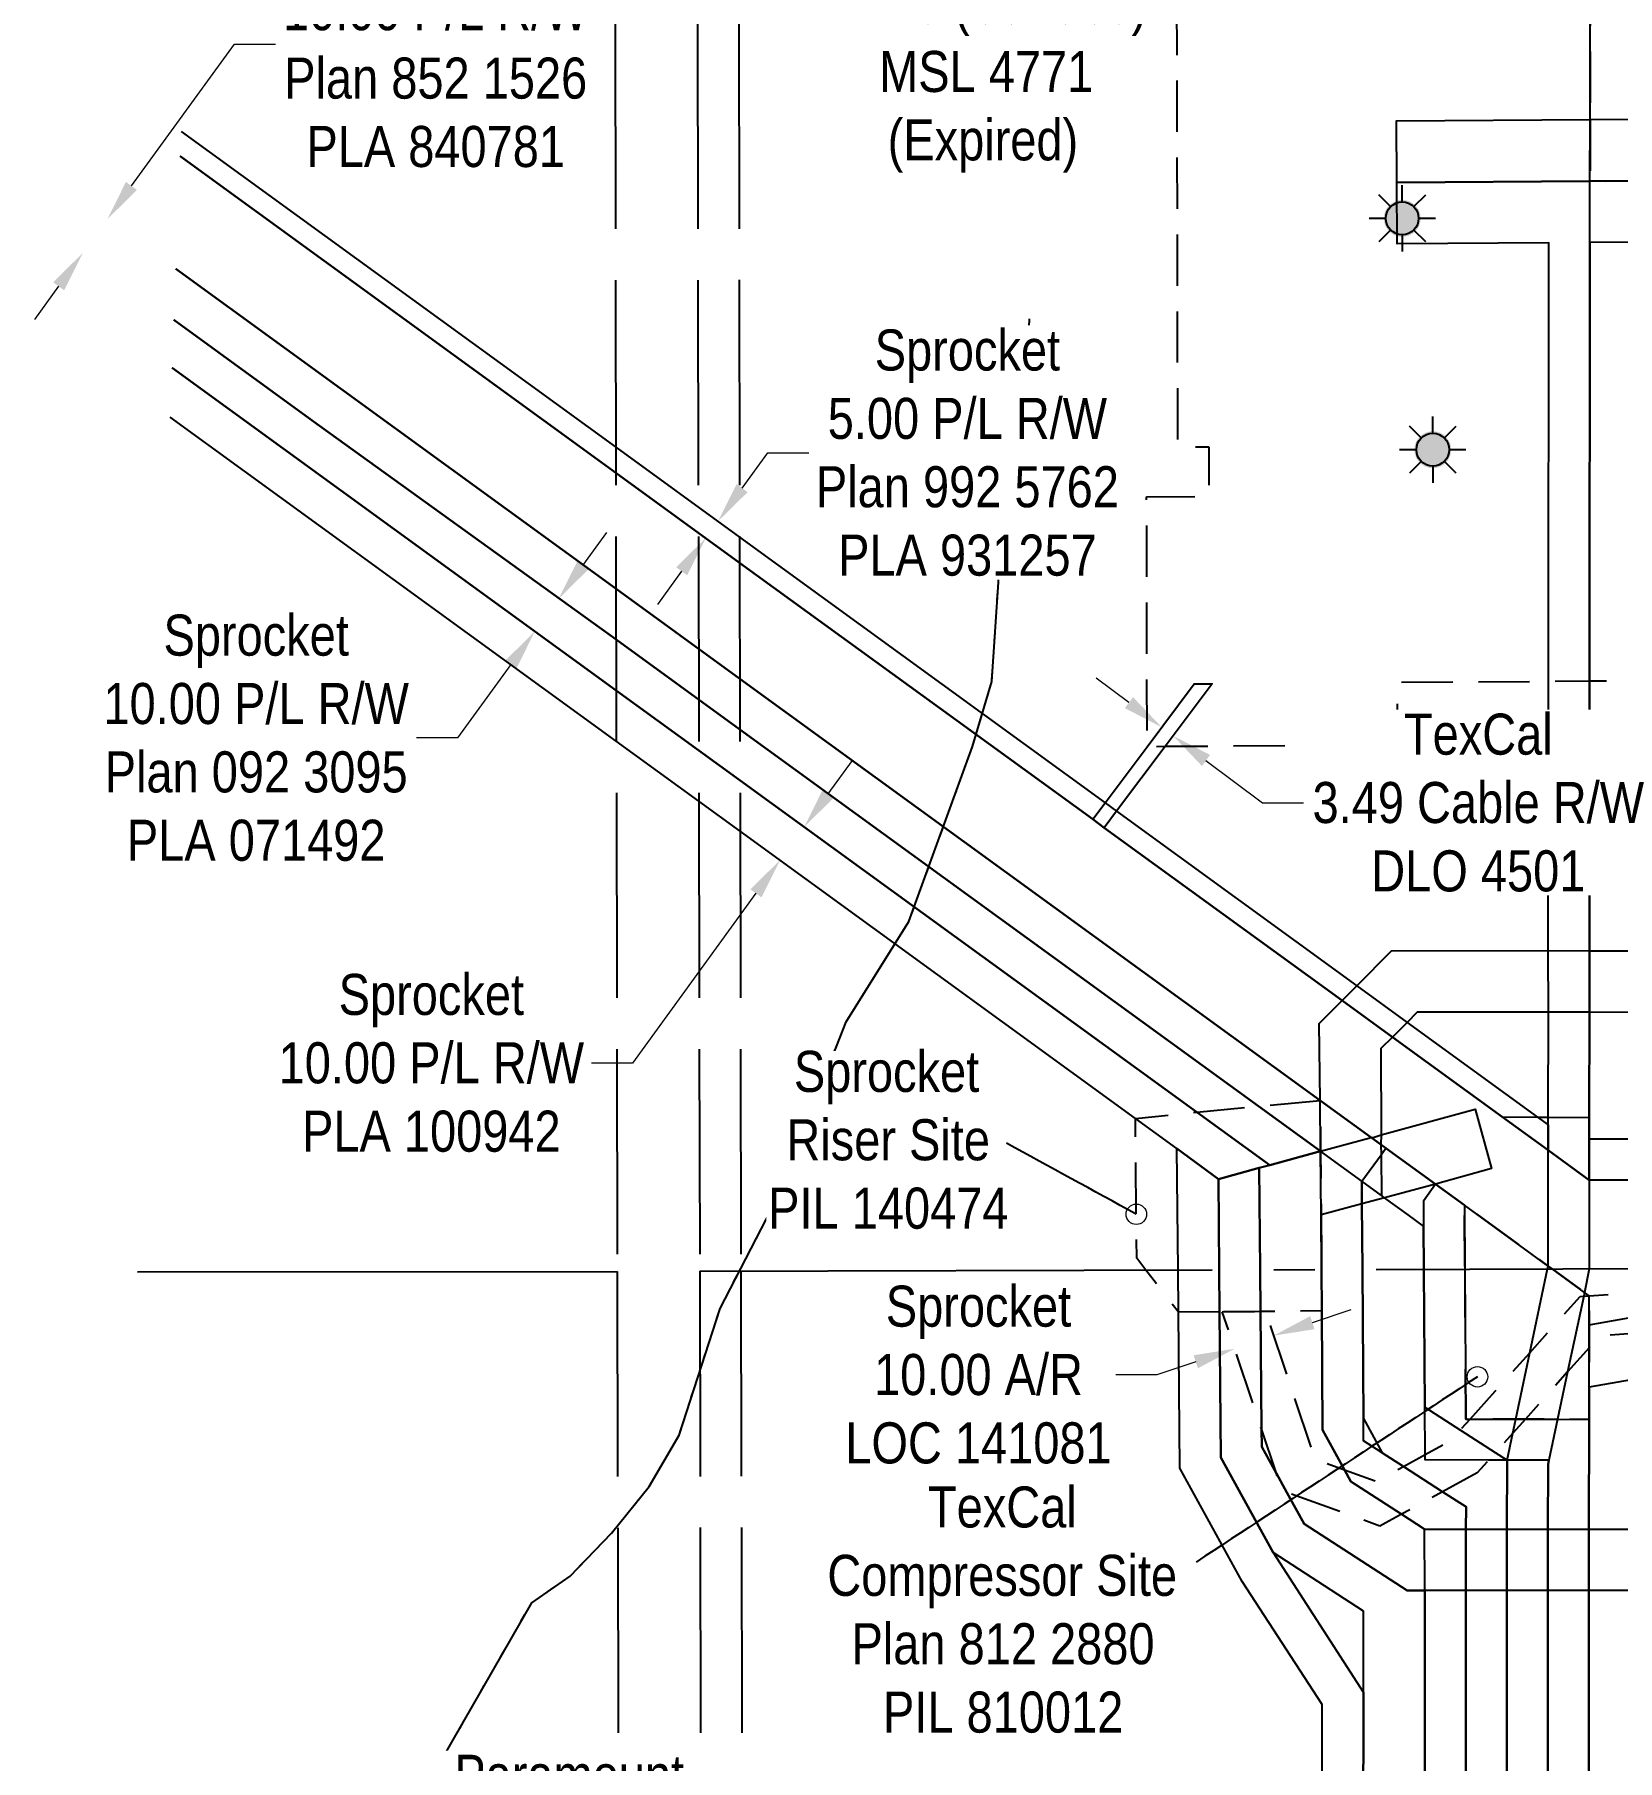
# Model space of a CAD drawing. Extents: x 507881 to 521259, y 6022177 to 6031356.
# Drawn here: x 507880.9 to 508266.9, y 6023820.9 to 6024241.7 of the extents above; entities that cross this region are included whole.
import ezdxf

# ---------------------------------------------------------------- set-up
doc = ezdxf.new("R2010")
doc.units = 0
doc.header["$LTSCALE"] = 5
doc.header["$PDMODE"] = 3
doc.header["$PDSIZE"] = 30
for name, pattern in [('foc-ACCESSROAD', [3.75, 2.5, -1.25]), ('foc-QUARTERLINE', [33, 25, -3, 2, -3]), ('foc-UNSURVEYED', [12.5, 10, -2.5]), ('foc-WHEELTRACKS', [2, 0.4, -1.6])]:
    doc.linetypes.add(name, pattern=pattern)
doc.layers.get('Defpoints').update_dxf_attribs({"color": 9})
for name, color, linetype in [('F-AR', 190, 'foc-ACCESSROAD'), ('F-RW', 190, 'Continuous'), ('F-WS', 190, 'foc-ACCESSROAD'), ('F-WS-S', 190, 'Continuous'), ('L-QSEC', 8, 'foc-QUARTERLINE'), ('L-USEC', 7, 'foc-UNSURVEYED'), ('T-WATER-P3', 160, 'foc-WHEELTRACKS')]:
    doc.layers.add(name, color=color, linetype=linetype)
for name, color, linetype, lineweight in [('F-AR-T', 190, 'Continuous', 9), ('F-RW-T', 190, 'Continuous', 9), ('F-WS-T', 190, 'Continuous', 9)]:
    doc.layers.add(name, color=color, linetype=linetype, lineweight=lineweight)
doc.styles.add('80CG', font='ARIALN.TTF', dxfattribs={"height": 10})
doc.styles.add('80L', font='ARIALN.TTF', dxfattribs={"height": 10})
doc.styles.add('foc-LtypeFont', font='ARIALN.TTF', dxfattribs={"height": 7.35})
doc.linetypes.add('foc-TOPO-flowdirection-NOLINE', pattern='A,0,[">",foc-LtypeFont,S=0.3,R=0,X=0,Y=-0.945],-20,[">",foc-LtypeFont,S=0.3,R=0,X=0,Y=-0.945],0', length=20)
doc.dimstyles.new('Compass 5 000', dxfattribs={"dimscale": 5, "dimtxt": 9, "dimasz": 2, "dimexe": 0.2, "dimexo": 0.0625, "dimgap": 0.5, "dimtad": 0, "dimtih": 1, "dimtoh": 1, "dimzin": 0, "dimdsep": 46, "dimtxsty": '80CG', "dimcen": 0.1, "dimse1": 1, "dimse2": 1, "dimclrd": 256, "dimclrt": 256, "dimaunit": 1, "dimadec": 4, "dimazin": 0, "dimtfac": 0.06, "dimtofl": 0, "dimtmove": 0, "dimatfit": 1, "dimfxl": 0.2, "dimtolj": 1, "dimtzin": 0, "dimlwd": -1, "dimarcsym": 0})

# ---------------------------------------------------------------- blocks, each defined once
blk = doc.blocks.new('*D656')
at = {"layer": 'Defpoints', "color": 0, "transparency": 16777216}
for p in [(508155.81, 6024072.84), (508150.5, 6024065.75), (508153.28, 6024063.67)]:
    blk.add_point(p, dxfattribs=at)
at = {"layer": 'F-RW-T', "transparency": 16777216}
for p, q in [((508147.81, 6024078.84), (508139.81, 6024084.84)), ((508166.59, 6024064.75), (508180.36, 6024054.42)), ((508180.36, 6024054.42), (508190.36, 6024054.42))]:
    blk.add_line(p, q, dxfattribs=at)
for points in [[(508148.81, 6024080.17), (508146.81, 6024077.5), (508155.81, 6024072.84)], [(508167.59, 6024066.08), (508165.59, 6024063.41), (508158.59, 6024070.75)]]:
    blk.add_solid(points, dxfattribs=at)
at = {"layer": 'F-RW-T', "transparency": 16777216, "insert": (508233.01, 6024054.42), "char_height": 10, "attachment_point": 5, "style": '80CG', "bg_fill": 3, "box_fill_scale": 1.1, "bg_fill_color": 256, "bg_fill_true_color": 13158600, "bg_fill_transparency": 0}
blk.add_mtext('\\A1;TexCal\\P3.49 Cable R/W\\PDLO 4501', dxfattribs=at)
blk = doc.blocks.new('*D669')
at = {"layer": 'Defpoints', "color": 0, "transparency": 16777216}
for p in [(507980.54, 6024124.64), (507974.76, 6024116.67), (508002.94, 6024096.21)]:
    blk.add_point(p, dxfattribs=at)
at = {"layer": 'F-RW-T', "transparency": 16777216}
for p, q in [((508014.6, 6024112.26), (508020.48, 6024120.35)), ((507997.07, 6024088.11), (507984.07, 6024070.22)), ((507984.07, 6024070.22), (507974.07, 6024070.22))]:
    blk.add_line(p, q, dxfattribs=at)
for points in [[(508013.25, 6024113.24), (508015.95, 6024111.28), (508008.73, 6024104.17)], [(507995.72, 6024089.09), (507998.41, 6024087.13), (508002.94, 6024096.21)]]:
    blk.add_solid(points, dxfattribs=at)
at = {"layer": 'F-RW-T', "transparency": 16777216, "insert": (507934.98, 6024070.22), "char_height": 10, "attachment_point": 5, "style": '80CG'}
blk.add_mtext('\\A1;Sprocket\\P10.00 P/L R/W\\PPlan 092 3095\\PPLA 071492', dxfattribs=at)
blk = doc.blocks.new('*D670')
at = {"layer": 'Defpoints', "color": 0, "transparency": 16777216}
for p in [(508068.59, 6024048.54), (508062.71, 6024040.45), (508062.73, 6024040.44)]:
    blk.add_point(p, dxfattribs=at)
at = {"layer": 'F-RW-T', "transparency": 16777216}
for p, q in [((508074.48, 6024056.62), (508080.36, 6024064.71)), ((508056.85, 6024032.35), (508026.78, 6023990.96)), ((508026.78, 6023990.96), (508016.78, 6023990.96))]:
    blk.add_line(p, q, dxfattribs=at)
for points in [[(508073.13, 6024057.6), (508075.83, 6024055.64), (508068.6, 6024048.53)], [(508055.5, 6024033.33), (508058.2, 6024031.37), (508062.73, 6024040.44)]]:
    blk.add_solid(points, dxfattribs=at)
at = {"layer": 'F-RW-T', "transparency": 16777216, "insert": (507977.7, 6023990.96), "char_height": 10, "attachment_point": 5, "style": '80CG', "bg_fill": 3, "box_fill_scale": 1.1, "bg_fill_color": 256, "bg_fill_true_color": 13158600, "bg_fill_transparency": 0}
blk.add_mtext('\\A1;Sprocket\\P10.00 P/L R/W\\PPLA 100942', dxfattribs=at)
blk = doc.blocks.new('*D673')
at = {"layer": 'Defpoints', "color": 0, "transparency": 16777216}
for p in [(507898.69, 6024196.72), (507982.09, 6024136.14), (507976.08, 6024127.86)]:
    blk.add_point(p, dxfattribs=at)
at = {"layer": 'F-RW-T', "transparency": 16777216}
for p, q in [((507904.57, 6024204.81), (507929.68, 6024239.37)), ((507929.68, 6024239.37), (507939.68, 6024239.37)), ((507886.8, 6024180.35), (507880.92, 6024172.26))]:
    blk.add_line(p, q, dxfattribs=at)
for points in [[(507903.22, 6024205.79), (507905.92, 6024203.83), (507898.69, 6024196.72)], [(507885.45, 6024181.33), (507888.15, 6024179.37), (507892.68, 6024188.44)]]:
    blk.add_solid(points, dxfattribs=at)
at = {"layer": 'F-RW-T', "transparency": 16777216, "insert": (507978.76, 6024239.37), "char_height": 10, "attachment_point": 5, "style": '80CG', "bg_fill": 3, "box_fill_scale": 1.1, "bg_fill_color": 256, "bg_fill_true_color": 13158600, "bg_fill_transparency": 0}
blk.add_mtext('\\A1;Sprocket\\P10.00 P/L R/W\\PPlan 852 1526\\PPLA 840781', dxfattribs=at)
blk = doc.blocks.new('*D676')
at = {"layer": 'Defpoints', "color": 0, "transparency": 16777216}
for p in [(508229.93, 6023779.57), (508229.92, 6023774.44), (508239.92, 6023774.43)]:
    blk.add_point(p, dxfattribs=at)
at = {"layer": 'F-RW-T', "transparency": 16777216}
for p, q in [((508219.93, 6023779.58), (508189.65, 6023779.6)), ((508249.92, 6023779.55), (508259.92, 6023779.54))]:
    blk.add_line(p, q, dxfattribs=at)
for points in [[(508219.93, 6023781.24), (508219.93, 6023777.91), (508229.93, 6023779.57)], [(508249.92, 6023781.22), (508249.92, 6023777.89), (508239.92, 6023779.56)]]:
    blk.add_solid(points, dxfattribs=at)
at = {"layer": 'F-RW-T', "transparency": 16777216, "insert": (508150.57, 6023779.6), "char_height": 10, "attachment_point": 5, "style": '80CG'}
blk.add_mtext('\\A1;Sprocket\\P10.00 P/L R/W\\PPlan 932 1889\\PPLA 920650', dxfattribs=at)
blk = doc.blocks.new('GAS')
h = blk.add_hatch(color=255)
h.dxf.hatch_style = 1
edge = h.paths.add_edge_path()
edge.add_arc((0, 0), 0.9, 0, 360)
for p, q in [((-0.571, 0.571), (-1.142, 1.142)), ((0, 0.808), (0, 1.616)), ((0.571, 0.571), (1.142, 1.142)), ((-0.808, 0), (-1.616, 0)), ((1.616, 0), (0.808, 0)), ((-0.571, -0.571), (-1.142, -1.142)), ((0, -0.808), (0, -1.616)), ((1.142, -1.142), (0.571, -0.571))]:
    blk.add_line(p, q)
blk.add_circle((0, 0), 0.8)
blk = doc.blocks.new('*D697')
at = {"layer": 'Defpoints', "color": 0, "transparency": 16777216}
for p in [(508047.59, 6024123.05), (508067.77, 6024108.38), (508064.79, 6024104.29)]:
    blk.add_point(p, dxfattribs=at)
at = {"layer": 'F-RW-T', "transparency": 16777216}
for p, q in [((508053.47, 6024131.14), (508059.72, 6024139.74)), ((508059.72, 6024139.74), (508069.72, 6024139.74)), ((508038.73, 6024110.87), (508032.85, 6024102.78))]:
    blk.add_line(p, q, dxfattribs=at)
for points in [[(508052.12, 6024132.12), (508054.82, 6024130.16), (508047.59, 6024123.05)], [(508037.39, 6024111.85), (508040.08, 6024109.89), (508044.61, 6024118.96)]]:
    blk.add_solid(points, dxfattribs=at)
at = {"layer": 'F-RW-T', "transparency": 16777216, "insert": (508108.42, 6024139.74), "char_height": 10, "attachment_point": 5, "style": '80CG', "bg_fill": 3, "box_fill_scale": 1.1, "bg_fill_color": 256, "bg_fill_true_color": 13158600, "bg_fill_transparency": 0}
blk.add_mtext('\\A1;Sprocket\\P5.00 P/L R/W\\PPlan 992 5762\\PPLA 931257', dxfattribs=at)
blk = doc.blocks.new('*D698')
at = {"layer": 'Defpoints', "color": 0, "transparency": 16777216}
for p in [(507961.73, 6023743.47), (507998.5, 6023743.44), (507998.48, 6023720.75)]:
    blk.add_point(p, dxfattribs=at)
at = {"layer": 'F-RW-T', "transparency": 16777216}
for p, q in [((507961.74, 6023753.47), (507961.77, 6023792.24)), ((507961.77, 6023792.24), (507971.77, 6023792.24)), ((507961.71, 6023710.78), (507961.7, 6023700.78))]:
    blk.add_line(p, q, dxfattribs=at)
for points in [[(507960.07, 6023753.47), (507963.41, 6023753.47), (507961.73, 6023743.47)], [(507960.04, 6023710.78), (507963.37, 6023710.78), (507961.71, 6023720.78)]]:
    blk.add_solid(points, dxfattribs=at)
at = {"layer": 'F-RW-T', "transparency": 16777216, "insert": (508011.31, 6023792.24), "char_height": 10, "attachment_point": 5, "style": '80CG', "bg_fill": 3, "box_fill_scale": 1.1, "bg_fill_color": 256, "bg_fill_true_color": 13158600, "bg_fill_transparency": 0}
blk.add_mtext('\\A1;Paramount\\P22.85 P/L R/W\\PPlan 911 RS\\PPLA 3235', dxfattribs=at)
blk = doc.blocks.new('*D1475')
at = {"layer": 'Defpoints', "color": 0, "transparency": 16777216}
for p in [(508173.59, 6023921.32), (508186.04, 6023915.66), (508176.55, 6023912.48)]:
    blk.add_point(p, dxfattribs=at)
at = {"layer": 'F-AR-T', "transparency": 16777216}
for p, q in [((508192.55, 6023927.68), (508202.03, 6023930.85)), ((508154.63, 6023914.96), (508144.63, 6023914.96)), ((508164.11, 6023918.14), (508154.63, 6023914.96))]:
    blk.add_line(p, q, dxfattribs=at)
for points in [[(508192.02, 6023929.26), (508193.08, 6023926.09), (508183.07, 6023924.5)], [(508163.58, 6023919.72), (508164.64, 6023916.56), (508173.59, 6023921.32)]]:
    blk.add_solid(points, dxfattribs=at)
at = {"layer": 'F-AR-T', "transparency": 16777216, "insert": (508111.12, 6023914.96), "char_height": 10, "attachment_point": 5, "style": '80CG'}
blk.add_mtext('\\A1;Sprocket\\P10.00 A/R\\PLOC 141081', dxfattribs=at)

msp = doc.modelspace()

# ---------------------------------------------------------------- linework, layer by layer
at = {"layer": 'F-AR', "flags": 128}
msp.add_lwpolyline([(508232.744, 6023891.088), (508224.29, 6023886.455), (508214.307, 6023880.986), (508208.977, 6023878.066), (508186.334, 6023886.278), (508185.202, 6023886.689), (508183.802, 6023890.864), (508180.143, 6023901.777), (508170.581, 6023930.296), (508179.889, 6023930.39), (508181.092, 6023930.403), (508193.148, 6023894.444), (508200.37, 6023891.825), (508208.137, 6023889.008), (508214.732, 6023892.622), (508220.046, 6023895.534), (508226.442, 6023899.038), (508228.641, 6023901.489), (508231.045, 6023904.168), (508237.12, 6023910.938), (508245.564, 6023920.353), (508252.579, 6023928.176), (508257.842, 6023934.075), (508258.703, 6023934.138), (508260.031, 6023934.22), (508282.881, 6023935.926), (508294.259, 6023936.768), (508297.301, 6023936.993), (508297.307, 6023933.753), (508297.32, 6023926.968), (508294.278, 6023926.743), (508282.873, 6023925.899), (508262.613, 6023924.4), (508260.021, 6023921.508), (508254.786, 6023915.658), (508244.507, 6023904.145), (508241.406, 6023900.741), (508237.15, 6023895.998), (508235.504, 6023894.164), (508232.744, 6023891.088)], close=True, dxfattribs=at)
at = {"layer": 'F-RW', "flags": 128}
for points in [[(507916.443, 6024212.066), (508022.683, 6024134.885), (508052.88, 6024112.947), (508138.977, 6024050.398), (508141.795, 6024048.351), (508199.786, 6024006.223), (508212.071, 6023997.298), (508238.81, 6023977.874), (508250.063, 6023969.7), (508260.053, 6023962.442), (508260.061, 6023972.496), (508260.065, 6023977.671), (508260.085, 6024003.348), (508260.097, 6024018.359), (508260.147, 6024084.041), (508260.23, 6024191.001), (508260.241, 6024205.991), (508260.253, 6024220.984), (508260.271, 6024244.048), (508260.279, 6024254.111), (508260.285, 6024262.089), (508260.548, 6024601.356)], [(508259.883, 6023743.239), (508259.975, 6023862.346), (508259.987, 6023877.335), (508260.007, 6023904.1), (508260.013, 6023911.909), (508260.021, 6023921.508), (508260.025, 6023927.135), (508260.031, 6023934.22), (508258.896, 6023935.043), (508251.011, 6023940.765), (508250.041, 6023941.476), (508229.611, 6023956.318), (508222.585, 6023961.429), (508210.457, 6023970.233), (508209.268, 6023971.097), (508206.858, 6023972.847), (508194.459, 6023981.847), (508052.93, 6024084.672), (508022.733, 6024106.611), (507915.394, 6024184.589)], [(507914.919, 6024172.137), (507948.95, 6024147.391), (508022.755, 6024094.242), (508052.951, 6024072.304), (508179.367, 6023980.467), (508194.532, 6023969.451), (508182.141, 6023966.077), (508164.364, 6023978.986), (508052.973, 6024059.878), (508022.776, 6024081.8), (507914.473, 6024160.458)], [(507914.473, 6024160.458), (508022.776, 6024081.8), (508052.973, 6024059.878), (508164.364, 6023978.986), (508182.141, 6023966.077), (508179.578, 6023965.382), (508169.643, 6023962.691), (508159.528, 6023970.108), (508149.387, 6023977.482), (508052.995, 6024047.505), (508022.798, 6024069.438), (507914.014, 6024148.443)]]:
    msp.add_lwpolyline(points, dxfattribs=at)
at = {"layer": 'F-RW'}
for points in [[(507916.675, 6024218.125), (508022.672, 6024141.149), (508052.869, 6024119.215), (508141.998, 6024054.426), (508144.815, 6024052.378), (508203.356, 6024009.821), (508215.643, 6024000.892), (508247.422, 6023977.792), (508250.079, 6023975.873), (508250.063, 6023969.7), (508238.81, 6023977.874), (508212.071, 6023997.298), (508199.786, 6024006.223), (508141.795, 6024048.351), (508138.977, 6024050.398), (508052.88, 6024112.947), (508022.683, 6024134.885), (507916.443, 6024212.066)], [(508283.09, 6024206.144), (508260.241, 6024205.991), (508213.117, 6024205.678), (508213.017, 6024220.669), (508260.253, 6024220.984), (508283.102, 6024221.136)], [(508239.893, 6023743.254), (508239.985, 6023862.367), (508239.997, 6023877.356), (508240.01, 6023894.153), (508241.406, 6023900.741), (508242.127, 6023904.142), (508245.564, 6023920.353), (508249.891, 6023940.762), (508250.041, 6023941.476), (508250.063, 6023969.7), (508250.079, 6023975.873), (508250.079, 6023977.768), (508250.099, 6024003.356), (508250.064, 6024018.371), (508250.158, 6024083.975), (508250.237, 6024190.935), (508213.218, 6024190.688), (508213.117, 6024205.678), (508260.241, 6024205.991), (508283.09, 6024206.144)], [(508239.893, 6023743.254), (508239.985, 6023862.367), (508239.997, 6023877.356), (508240.01, 6023894.153), (508241.406, 6023900.741), (508242.127, 6023904.142), (508245.564, 6023920.353), (508249.891, 6023940.762), (508250.041, 6023941.476), (508250.063, 6023969.7), (508250.079, 6023975.873), (508250.079, 6023977.768), (508250.099, 6024003.356), (508250.064, 6024018.371), (508250.158, 6024083.975), (508250.237, 6024190.935), (508213.218, 6024190.688), (508213.117, 6024205.678), (508260.241, 6024205.991), (508283.09, 6024206.144)], [(508283.079, 6024191.154), (508260.23, 6024191.001), (508260.147, 6024084.041), (508260.097, 6024018.359), (508260.085, 6024003.348), (508260.065, 6023977.671), (508260.061, 6023972.496), (508260.053, 6023962.442), (508260.035, 6023940.789), (508258.896, 6023935.043), (508258.703, 6023934.138), (508254.786, 6023915.658), (508252.34, 6023904.118), (508250.222, 6023894.13), (508250.004, 6023893.101), (508249.991, 6023877.346), (508249.98, 6023862.356), (508249.888, 6023743.247)], [(507915.394, 6024184.589), (508022.733, 6024106.611), (508052.93, 6024084.672), (508194.459, 6023981.847), (508206.858, 6023972.847), (508209.268, 6023971.097), (508210.457, 6023970.233), (508222.585, 6023961.429), (508229.611, 6023956.318), (508229.722, 6023940.708), (508229.98, 6023904.171), (508231.045, 6023904.168), (508242.127, 6023904.142), (508244.507, 6023904.144), (508252.34, 6023904.118), (508260.007, 6023904.1), (508259.987, 6023877.335), (508259.975, 6023862.346), (508259.883, 6023743.239)], [(508249.888, 6023743.247), (508249.98, 6023862.356), (508249.991, 6023877.346), (508250.004, 6023893.101), (508250.222, 6023894.13), (508240.01, 6023894.153), (508235.504, 6023894.164), (508220.056, 6023894.201), (508220.046, 6023895.534), (508219.966, 6023907.087), (508219.727, 6023940.681), (508219.653, 6023951.201), (508215.873, 6023953.967), (508210.114, 6023958.142), (508209.365, 6023958.681), (508204.582, 6023962.149), (508194.532, 6023969.451), (508179.367, 6023980.467), (508052.951, 6024072.304), (508022.755, 6024094.242), (507948.95, 6024147.391), (507914.919, 6024172.137)], [(508219.962, 6023803.248), (508219.988, 6023862.388), (508219.915, 6023877.359), (508214.307, 6023880.986), (508201.931, 6023888.987), (508200.37, 6023891.825), (508195.037, 6023901.521), (508194.822, 6023930.566), (508194.746, 6023940.615), (508194.677, 6023953.949), (508194.532, 6023969.451), (508194.459, 6023981.847), (508194.198, 6024000.597), (508199.786, 6024006.223), (508203.356, 6024009.821), (508211.852, 6024018.363), (508250.064, 6024018.371), (508260.097, 6024018.359), (508282.945, 6024018.337)], [(508282.933, 6024003.33), (508260.085, 6024003.348), (508250.099, 6024003.356), (508218.118, 6024003.383), (508215.643, 6024000.892), (508212.071, 6023997.298), (508209.269, 6023994.478), (508209.325, 6023973.485), (508209.268, 6023971.097), (508209.305, 6023968.602), (508209.365, 6023958.681), (508204.582, 6023962.149), (508204.62, 6023956.657), (508204.734, 6023940.641), (508204.992, 6023904.292), (508209.599, 6023895.933), (508214.732, 6023892.622), (508224.29, 6023886.455), (508230.005, 6023882.769), (508230.001, 6023877.367), (508229.99, 6023862.378), (508229.945, 6023803.954)], [(508269.865, 6023862.335), (508259.975, 6023862.346), (508249.98, 6023862.356), (508239.985, 6023862.367), (508229.99, 6023862.378), (508219.988, 6023862.388), (508215.642, 6023862.393), (508190.556, 6023878.632), (508186.334, 6023886.278), (508183.802, 6023890.864), (508180.182, 6023897.423), (508180.143, 6023901.777), (508179.889, 6023930.39), (508179.798, 6023940.575), (508179.578, 6023965.382), (508182.141, 6023966.077), (508194.532, 6023969.451), (508206.858, 6023972.847), (508207.368, 6023972.807), (508209.325, 6023973.485), (508232.278, 6023979.737), (508232.278, 6023979.737), (508236.219, 6023965.271), (508222.585, 6023961.429), (508210.114, 6023958.142), (508204.62, 6023956.657), (508194.677, 6023953.949), (508194.746, 6023940.615), (508194.822, 6023930.566), (508195.037, 6023901.521), (508200.37, 6023891.825), (508201.931, 6023888.987), (508214.307, 6023880.986), (508219.915, 6023877.359), (508230.001, 6023877.367), (508239.997, 6023877.356), (508249.991, 6023877.346), (508259.987, 6023877.335), (508282.835, 6023877.311)], [(508282.901, 6023962.421), (508260.053, 6023962.442), (508250.063, 6023969.7), (508238.81, 6023977.874), (508247.422, 6023977.792), (508250.079, 6023977.768), (508260.065, 6023977.671), (508260.061, 6023972.496), (508282.909, 6023972.474)], [(508194.957, 6023801.913), (508194.96, 6023834.574), (508175.42, 6023864.572), (508160.223, 6023892.201), (508159.856, 6023930.205), (508159.794, 6023940.522), (508159.528, 6023970.108), (508169.643, 6023962.691), (508169.796, 6023940.549), (508169.887, 6023930.29), (508170.202, 6023894.811), (508182.969, 6023871.603), (508204.969, 6023837.511), (508204.958, 6023802.447)], [(508229.945, 6023803.954), (508229.99, 6023862.378), (508230.001, 6023877.367), (508230.005, 6023882.769), (508224.29, 6023886.455), (508214.732, 6023892.622), (508209.599, 6023895.933), (508208.147, 6023896.871), (508205.031, 6023898.881), (508204.992, 6023904.292), (508204.734, 6023940.641), (508204.62, 6023956.657), (508204.582, 6023962.149), (508209.305, 6023968.602), (508210.457, 6023970.233), (508222.585, 6023961.429), (508219.61, 6023957.324), (508219.653, 6023951.201), (508219.727, 6023940.681), (508219.966, 6023907.087), (508228.641, 6023901.489), (508237.15, 6023895.998), (508240.01, 6023894.153), (508239.997, 6023877.356), (508239.985, 6023862.367), (508239.893, 6023743.254)], [(508204.958, 6023802.447), (508204.969, 6023837.511), (508204.98, 6023857.375), (508182.969, 6023871.603), (508170.202, 6023894.811), (508169.887, 6023930.29), (508169.796, 6023940.549), (508169.643, 6023962.691), (508179.578, 6023965.382), (508179.798, 6023940.575), (508179.889, 6023930.39), (508180.143, 6023901.777), (508180.182, 6023897.423), (508183.802, 6023890.864), (508186.334, 6023886.278), (508190.556, 6023878.632), (508215.642, 6023862.393), (508219.988, 6023862.388), (508219.962, 6023803.248)], [(508282.866, 6023915.965), (508260.013, 6023911.909), (508260.021, 6023921.508), (508260.025, 6023927.135), (508282.877, 6023931.192)]]:
    msp.add_lwpolyline(points, dxfattribs=at)
msp.add_lwpolyline([(508144.815, 6024052.378), (508141.795, 6024048.351), (508138.977, 6024050.398), (508141.998, 6024054.426), (508152.24, 6024068.079), (508163.738, 6024083.408), (508168.11, 6024083.438), (508156.613, 6024068.109), (508144.815, 6024052.378)], close=True, dxfattribs=at)
at = {"layer": 'F-WS', "flags": 128}
for points in [[(508260.253, 6024220.984), (508260.241, 6024205.991), (508283.09, 6024206.144), (508293.746, 6024206.215), (508296.788, 6024206.236), (508296.816, 6024191.246), (508297.02, 6024084.272), (508293.978, 6024084.259), (508282.996, 6024084.184), (508261.028, 6024084.047), (508260.147, 6024084.041), (508250.158, 6024083.975), (508213.183, 6024083.729), (508213.212, 6024068.486), (508156.613, 6024068.109), (508152.24, 6024068.079), (508152.124, 6024129.052), (508167.367, 6024129.155), (508167.344, 6024141.096), (508159.722, 6024141.074), (508159.493, 6024261.417), (508260.285, 6024262.089), (508260.279, 6024254.111), (508260.271, 6024244.048), (508260.253, 6024220.984)], [(508169.887, 6023930.29), (508159.856, 6023930.205), (508151.932, 6023940.501), (508149.715, 6023943.396), (508149.387, 6023977.482), (508164.364, 6023978.986), (508179.367, 6023980.467), (508194.459, 6023981.846), (508194.532, 6023969.451), (508194.677, 6023953.949), (508194.746, 6023940.615), (508194.822, 6023930.566), (508181.092, 6023930.403), (508179.889, 6023930.39), (508170.581, 6023930.296), (508169.887, 6023930.29)], [(508260.013, 6023911.909), (508260.007, 6023904.1), (508252.34, 6023904.118), (508244.507, 6023904.145), (508242.127, 6023904.142), (508231.045, 6023904.168), (508229.98, 6023904.171), (508229.722, 6023940.708), (508229.611, 6023956.318), (508250.041, 6023941.476), (508251.011, 6023940.765), (508258.896, 6023935.043), (508260.031, 6023934.22), (508260.025, 6023927.135), (508260.021, 6023921.508), (508260.013, 6023911.909)]]:
    msp.add_lwpolyline(points, close=True, dxfattribs=at)
at = {"layer": 'L-QSEC'}
msp.add_line((507906.056, 6023940.037), (508023.026, 6023940.159), dxfattribs=at)
at = {"layer": 'L-QSEC', "flags": 128}
msp.add_lwpolyline([(508043.135, 6023940.213), (508810.464, 6023942.297)], dxfattribs=at)
at = {"layer": 'L-USEC'}
for p, q in [((508021.607, 6024744.332), (508023.026, 6023940.159)), ((508041.716, 6024744.368), (508043.135, 6023940.194)), ((508051.77, 6024744.386), (508053.19, 6023940.212)), ((508023.026, 6023940.159), (508024.445, 6023135.986)), ((508043.135, 6023940.194), (508044.554, 6023136.04)), ((508053.19, 6023940.212), (508054.591, 6023146.122))]:
    msp.add_line(p, q, dxfattribs=at)
at = {"layer": 'T-WATER-P3', "flags": 128}
msp.add_lwpolyline([(507923.438, 6023737.45), (507948.468, 6023771.081), (507980.464, 6023821.543), (508002.183, 6023859.402), (508011.519, 6023865.904), (508021.617, 6023876.339), (508030.781, 6023887.702), (508038.106, 6023900.205), (508048.114, 6023931.119), (508061.925, 6023957.898), (508078.847, 6024001.001), (508094.171, 6024025.488), (508109.667, 6024068.123), (508114.363, 6024083.96), (508116.867, 6024121.527), (508122.907, 6024156.152), (508123.555, 6024172.393)], dxfattribs=at)
at = {"layer": 'T-WATER-P3', "linetype": 'foc-TOPO-flowdirection-NOLINE', "flags": 128}
msp.add_lwpolyline([(507923.438, 6023737.45), (507948.468, 6023771.081), (507980.464, 6023821.543), (508002.183, 6023859.402), (508011.519, 6023865.904), (508021.617, 6023876.339), (508030.781, 6023887.702), (508038.106, 6023900.205), (508048.114, 6023931.119), (508061.925, 6023957.898), (508078.847, 6024001.001), (508094.171, 6024025.488), (508109.667, 6024068.123), (508114.363, 6024083.96), (508116.867, 6024121.527), (508122.907, 6024156.152), (508123.555, 6024172.393)], dxfattribs=at)

# ---------------------------------------------------------------- block references
at = {"layer": 'F-WS-S', "xscale": 5, "yscale": 5, "zscale": 5}
for p in [(508214.459, 6024196.911), (508221.902, 6024140.511)]:
    msp.add_blockref('GAS', p, dxfattribs=at)

# ---------------------------------------------------------------- texts
at = {"layer": 'F-WS-T', "insert": (508073.956, 6023887.738), "char_height": 10, "attachment_point": 1, "style": '80L'}
msp.add_mtext_dynamic_manual_height_columns('\\pi24.85;TexCal\\P\\pi0.29997;Compressor Site\\P\\pi6.2072;Plan 812 2880\\P\\pi13.871;PIL 810012', width=84.86324, gutter_width=49.973, heights=[0], dxfattribs=at)

# ---------------------------------------------------------------- dimensions: what is measured, and where the dimension line sits
at = {"layer": 'F-AR-T', "color": 5}
dim = msp.add_aligned_dim(p1=(508186.035, 6023915.659), p2=(508176.554, 6023912.48), distance=-9.32, text='Sprocket\\P10.00 A/R\\PLOC 141081', dimstyle='Compass 5 000', dxfattribs=at)
dim.commit()
dim.dimension.update_dxf_attribs({"geometry": '*D1475', "text_midpoint": (508111.116, 6023914.959)})
at = {"layer": 'F-RW-T'}
for base, p1, p2, angle, text, picture, middle in [((508002.942, 6024096.206), (507980.544, 6024124.64), (507974.758, 6024116.674), 234.01027, 'Sprocket\\P10.00 P/L R/W\\PPlan 092 3095\\PPLA 071492', '*D669', (507934.982, 6024070.219)), ((508229.927, 6023779.568), (508239.917, 6023774.429), (508229.923, 6023774.436), 179.95652, 'Sprocket\\P10.00 P/L R/W\\PPlan 932 1889\\PPLA 920650', '*D676', (508150.567, 6023779.598))]:
    dim = msp.add_linear_dim(base=base, p1=p1, p2=p2, angle=angle, text=text, dimstyle='Compass 5 000', dxfattribs=at)
    dim.commit()
    dim.dimension.update_dxf_attribs({"geometry": picture, "text_midpoint": middle, "dimtype": 161})

# ---------------------------------------------------------------- leaders
at = {"layer": 'F-WS-T', "path_type": 1}
for points in [[(508149.612, 6023954.104), (508117.981, 6023971.405)], [(508232.79, 6023914.471), (508164.205, 6023869.293)]]:
    msp.add_leader(points, dimstyle='Compass 5 000', override={"dimasz": 1, "dimgap": 0.5, "dimtad": 0, "dimldrblk": 'DotBlank'}, dxfattribs=at)

# ---------------------------------------------------------------- next in the draw order: dimensions: what is measured, and where the dimension line sits
at = {"layer": 'F-RW-T'}
for base, p1, p2, angle, text, picture, middle in [((507898.693, 6024196.722), (507976.077, 6024127.856), (507982.092, 6024136.135), 54.00266, 'Sprocket\\P10.00 P/L R/W\\PPlan 852 1526\\PPLA 840781', '*D673', (507978.761, 6024239.37)), ((508155.808, 6024072.836), (508153.281, 6024063.666), (508150.496, 6024065.754), 143.12587, 'TexCal\\P3.49 Cable R/W\\PDLO 4501', '*D656', (508233.005, 6024054.423)), ((508062.726, 6024040.437), (508068.587, 6024048.54), (508062.709, 6024040.449), 234.00368, 'Sprocket\\P10.00 P/L R/W\\PPLA 100942', '*D670', (507977.697, 6023990.959)), ((507961.731, 6023743.471), (507998.481, 6023720.751), (507998.498, 6023743.443), 89.95719, 'Paramount\\P22.85 P/L R/W\\PPlan 911 RS\\PPLA 3235', '*D698', (508011.307, 6023792.242))]:
    dim = msp.add_linear_dim(base=base, p1=p1, p2=p2, angle=angle, text=text, dimstyle='Compass 5 000', override={"dimtfill": 1}, dxfattribs=at)
    dim.commit()
    dim.dimension.update_dxf_attribs({"geometry": picture, "text_midpoint": middle, "dimtype": 161})

# ---------------------------------------------------------------- next in the draw order: texts
at = {"layer": 'F-WS-T', "insert": (508059.356, 6023993.934), "char_height": 10, "attachment_point": 1, "style": '80L', "bg_fill": 3, "box_fill_scale": 1, "bg_fill_color": 256, "bg_fill_transparency": 0}
msp.add_mtext_dynamic_manual_height_columns('\\pi6.7431;Sprocket\\P\\pi4.9184;Riser Site\\P\\pi0.4743;PIL 140474', width=58.11095, gutter_width=49.973, heights=[0], dxfattribs=at)

# ---------------------------------------------------------------- next in the draw order: dimensions: what is measured, and where the dimension line sits
at = {"layer": 'F-RW-T'}
dim = msp.add_linear_dim(base=(508047.589, 6024123.052), p1=(508064.794, 6024104.291), p2=(508067.769, 6024108.383), angle=53.98632, text='Sprocket\\P5.00 P/L R/W\\PPlan 992 5762\\PPLA 931257', dimstyle='Compass 5 000', override={"dimtfill": 1}, dxfattribs=at)
dim.commit()
dim.dimension.update_dxf_attribs({"geometry": '*D697', "text_midpoint": (508108.42, 6024139.735), "dimtype": 161})

# ---------------------------------------------------------------- next in the draw order: texts
at = {"layer": 'F-WS-T', "insert": (508072.036, 6024271.062), "char_height": 10, "attachment_point": 1, "style": '80L'}
msp.add_mtext_dynamic_manual_height_columns('\\pi17.164;Sprocket\\P\\pi0.64263;12-13 (Surface)\\P\\pi14.851;MSL 4771\\P\\pi16.935;(Expired)', width=78.95237, gutter_width=49.973, heights=[0], dxfattribs=at)

doc.saveas('drawing.dxf')
